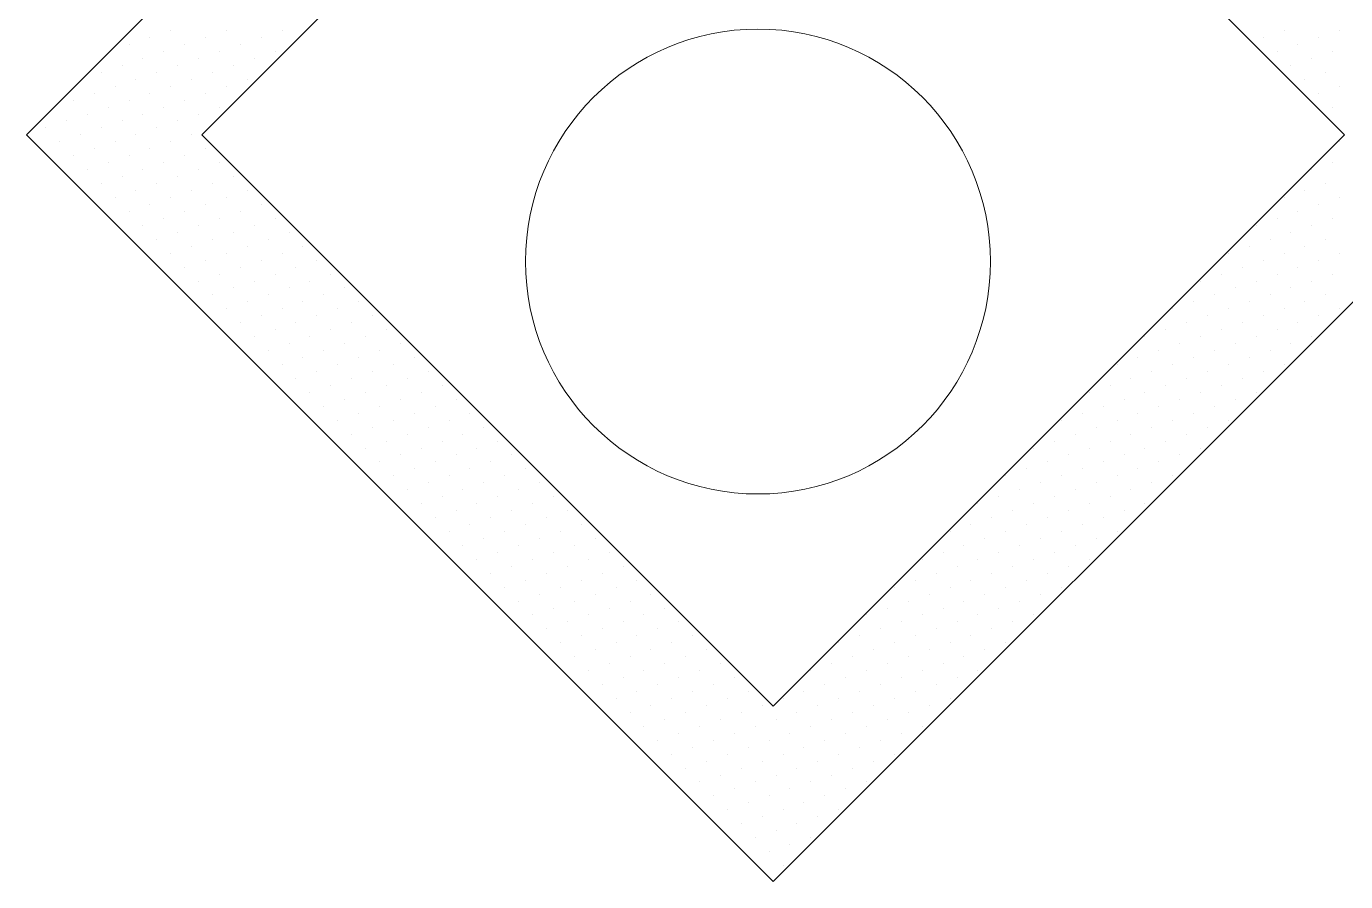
# Model space of a CAD drawing. Header units: centimetres. Extents: x -15692 to -14942, y 4339 to 5301.
# Drawn here: x -15515.57 to -15496.42, y 4642.59 to 4655 of the extents above; entities that cross this region are included whole.
import ezdxf

# ---------------------------------------------------------------- set-up
doc = ezdxf.new("R2010")
doc.units = ezdxf.units.CM
doc.layers.add('Objetos', color=34, linetype='Continuous', lineweight=13)

# ---------------------------------------------------------------- blocks, each defined once
blk = doc.blocks.new('mesa_centro_sala')
at = {"layer": 'Objetos'}
for p, q in [((-0.05367, -0.18399), (-0.16209, -0.07557)), ((-0.16209, -0.10102), (-0.24506, -0.18399)), ((-0.07912, -0.18399), (-0.16209, -0.10102)), ((-0.17724, -0.10174), (-0.17724, -0.10174)), ((-0.17421, -0.10275), (-0.17421, -0.10275)), ((-0.16916, -0.10174), (-0.16916, -0.10174)), ((-0.16613, -0.10275), (-0.16613, -0.10275)), ((-0.16108, -0.10174), (-0.16108, -0.10174)), ((-0.15804, -0.10275), (-0.15804, -0.10275)), ((-0.15299, -0.10174), (-0.15299, -0.10174)), ((-0.14996, -0.10275), (-0.14996, -0.10275)), ((-0.14491, -0.10174), (-0.14491, -0.10174)), ((-0.14188, -0.10275), (-0.14188, -0.10275)), ((-0.13683, -0.10174), (-0.13683, -0.10174)), ((-0.17623, -0.10477), (-0.17623, -0.10477)), ((-0.17118, -0.10376), (-0.17118, -0.10376)), ((-0.16815, -0.10477), (-0.16815, -0.10477)), ((-0.15501, -0.10376), (-0.15501, -0.10376)), ((-0.15198, -0.10477), (-0.15198, -0.10477)), ((-0.14693, -0.10376), (-0.14693, -0.10376)), ((-0.1439, -0.10477), (-0.1439, -0.10477)), ((-0.13885, -0.10376), (-0.13885, -0.10376)), ((-0.13582, -0.10477), (-0.13582, -0.10477)), ((-0.1732, -0.10578), (-0.1732, -0.10578)), ((-0.17017, -0.10679), (-0.17017, -0.10679)), ((-0.15703, -0.10578), (-0.15703, -0.10578)), ((-0.154, -0.10679), (-0.154, -0.10679)), ((-0.14895, -0.10578), (-0.14895, -0.10578)), ((-0.14592, -0.10679), (-0.14592, -0.10679)), ((-0.14087, -0.10578), (-0.14087, -0.10578)), ((-0.13784, -0.10679), (-0.13784, -0.10679)), ((-0.13279, -0.10578), (-0.13279, -0.10578)), ((-0.17522, -0.1078), (-0.17522, -0.1078)), ((-0.17219, -0.10881), (-0.17219, -0.10881)), ((-0.15097, -0.1078), (-0.15097, -0.1078)), ((-0.14794, -0.10881), (-0.14794, -0.10881)), ((-0.14289, -0.1078), (-0.14289, -0.1078)), ((-0.13986, -0.10881), (-0.13986, -0.10881)), ((-0.13481, -0.1078), (-0.13481, -0.1078)), ((-0.13178, -0.10881), (-0.13178, -0.10881)), ((-0.17724, -0.10982), (-0.17724, -0.10982)), ((-0.17421, -0.11083), (-0.17421, -0.11083)), ((-0.15299, -0.10982), (-0.15299, -0.10982)), ((-0.14996, -0.11083), (-0.14996, -0.11083)), ((-0.14491, -0.10982), (-0.14491, -0.10982)), ((-0.14188, -0.11083), (-0.14188, -0.11083)), ((-0.13683, -0.10982), (-0.13683, -0.10982)), ((-0.1338, -0.11083), (-0.1338, -0.11083)), ((-0.12875, -0.10982), (-0.12875, -0.10982)), ((-0.17623, -0.11285), (-0.17623, -0.11285)), ((-0.14693, -0.11184), (-0.14693, -0.11184)), ((-0.1439, -0.11285), (-0.1439, -0.11285)), ((-0.13885, -0.11184), (-0.13885, -0.11184)), ((-0.13582, -0.11285), (-0.13582, -0.11285)), ((-0.13077, -0.11184), (-0.13077, -0.11184)), ((-0.12774, -0.11285), (-0.12774, -0.11285)), ((-0.14895, -0.11386), (-0.14895, -0.11386)), ((-0.14592, -0.11487), (-0.14592, -0.11487)), ((-0.14087, -0.11386), (-0.14087, -0.11386)), ((-0.13784, -0.11487), (-0.13784, -0.11487)), ((-0.13279, -0.11386), (-0.13279, -0.11386)), ((-0.12976, -0.11487), (-0.12976, -0.11487)), ((-0.12471, -0.11386), (-0.12471, -0.11386)), ((-0.14289, -0.11588), (-0.14289, -0.11588)), ((-0.13481, -0.11588), (-0.13481, -0.11588)), ((-0.12673, -0.11588), (-0.12673, -0.11588)), ((-0.14491, -0.1179), (-0.14491, -0.1179)), ((-0.13986, -0.11689), (-0.13986, -0.11689)), ((-0.13683, -0.1179), (-0.13683, -0.1179)), ((-0.13178, -0.11689), (-0.13178, -0.11689)), ((-0.12875, -0.1179), (-0.12875, -0.1179)), ((-0.1237, -0.11689), (-0.1237, -0.11689)), ((-0.12066, -0.1179), (-0.12066, -0.1179)), ((-0.14188, -0.11891), (-0.14188, -0.11891)), ((-0.13885, -0.11992), (-0.13885, -0.11992)), ((-0.1338, -0.11891), (-0.1338, -0.11891)), ((-0.13077, -0.11992), (-0.13077, -0.11992)), ((-0.12572, -0.11891), (-0.12572, -0.11891)), ((-0.12269, -0.11992), (-0.12269, -0.11992)), ((-0.14087, -0.12194), (-0.14087, -0.12194)), ((-0.13582, -0.12093), (-0.13582, -0.12093)), ((-0.13279, -0.12194), (-0.13279, -0.12194)), ((-0.12774, -0.12093), (-0.12774, -0.12093)), ((-0.12471, -0.12194), (-0.12471, -0.12194)), ((-0.11965, -0.12093), (-0.11965, -0.12093)), ((-0.11662, -0.12194), (-0.11662, -0.12194)), ((-0.13784, -0.12295), (-0.13784, -0.12295)), ((-0.13481, -0.12396), (-0.13481, -0.12396)), ((-0.12976, -0.12295), (-0.12976, -0.12295)), ((-0.12673, -0.12396), (-0.12673, -0.12396)), ((-0.12167, -0.12295), (-0.12167, -0.12295)), ((-0.11864, -0.12396), (-0.11864, -0.12396)), ((-0.13683, -0.12598), (-0.13683, -0.12598)), ((-0.13178, -0.12497), (-0.13178, -0.12497)), ((-0.12875, -0.12598), (-0.12875, -0.12598)), ((-0.1237, -0.12497), (-0.1237, -0.12497)), ((-0.12066, -0.12598), (-0.12066, -0.12598)), ((-0.11561, -0.12497), (-0.11561, -0.12497)), ((-0.11258, -0.12598), (-0.11258, -0.12598)), ((-0.1338, -0.12699), (-0.1338, -0.12699)), ((-0.13077, -0.128), (-0.13077, -0.128)), ((-0.12572, -0.12699), (-0.12572, -0.12699)), ((-0.12269, -0.128), (-0.12269, -0.128)), ((-0.11763, -0.12699), (-0.11763, -0.12699)), ((-0.1146, -0.128), (-0.1146, -0.128)), ((-0.13279, -0.13002), (-0.13279, -0.13002)), ((-0.12774, -0.12901), (-0.12774, -0.12901)), ((-0.12471, -0.13002), (-0.12471, -0.13002)), ((-0.11965, -0.12901), (-0.11965, -0.12901)), ((-0.11662, -0.13002), (-0.11662, -0.13002)), ((-0.11157, -0.12901), (-0.11157, -0.12901)), ((-0.10854, -0.13002), (-0.10854, -0.13002)), ((-0.12976, -0.13103), (-0.12976, -0.13103)), ((-0.12673, -0.13204), (-0.12673, -0.13204)), ((-0.12167, -0.13103), (-0.12167, -0.13103)), ((-0.11864, -0.13204), (-0.11864, -0.13204)), ((-0.11359, -0.13103), (-0.11359, -0.13103)), ((-0.11056, -0.13204), (-0.11056, -0.13204)), ((-0.12875, -0.13406), (-0.12875, -0.13406)), ((-0.1237, -0.13305), (-0.1237, -0.13305)), ((-0.12066, -0.13406), (-0.12066, -0.13406)), ((-0.11561, -0.13305), (-0.11561, -0.13305)), ((-0.11258, -0.13406), (-0.11258, -0.13406)), ((-0.10753, -0.13305), (-0.10753, -0.13305)), ((-0.1045, -0.13406), (-0.1045, -0.13406)), ((-0.12572, -0.13507), (-0.12572, -0.13507)), ((-0.11763, -0.13507), (-0.11763, -0.13507)), ((-0.10955, -0.13507), (-0.10955, -0.13507)), ((-0.12269, -0.13608), (-0.12269, -0.13608)), ((-0.11965, -0.1371), (-0.11965, -0.1371)), ((-0.1146, -0.13608), (-0.1146, -0.13608)), ((-0.11157, -0.1371), (-0.11157, -0.1371)), ((-0.10652, -0.13608), (-0.10652, -0.13608)), ((-0.10349, -0.1371), (-0.10349, -0.1371)), ((-0.12471, -0.13811), (-0.12471, -0.13811)), ((-0.12167, -0.13912), (-0.12167, -0.13912)), ((-0.11662, -0.13811), (-0.11662, -0.13811)), ((-0.11359, -0.13912), (-0.11359, -0.13912)), ((-0.10854, -0.13811), (-0.10854, -0.13811)), ((-0.10551, -0.13912), (-0.10551, -0.13912)), ((-0.10046, -0.13811), (-0.10046, -0.13811)), ((-0.11864, -0.14013), (-0.11864, -0.14013)), ((-0.11561, -0.14114), (-0.11561, -0.14114)), ((-0.11056, -0.14013), (-0.11056, -0.14013)), ((-0.10753, -0.14114), (-0.10753, -0.14114)), ((-0.10248, -0.14013), (-0.10248, -0.14013)), ((-0.09945, -0.14114), (-0.09945, -0.14114)), ((-0.12066, -0.14215), (-0.12066, -0.14215)), ((-0.11763, -0.14316), (-0.11763, -0.14316)), ((-0.11258, -0.14215), (-0.11258, -0.14215)), ((-0.10955, -0.14316), (-0.10955, -0.14316)), ((-0.1045, -0.14215), (-0.1045, -0.14215)), ((-0.10147, -0.14316), (-0.10147, -0.14316)), ((-0.09642, -0.14215), (-0.09642, -0.14215)), ((-0.1146, -0.14417), (-0.1146, -0.14417)), ((-0.11157, -0.14518), (-0.11157, -0.14518)), ((-0.10652, -0.14417), (-0.10652, -0.14417)), ((-0.10349, -0.14518), (-0.10349, -0.14518)), ((-0.09844, -0.14417), (-0.09844, -0.14417)), ((-0.09541, -0.14518), (-0.09541, -0.14518)), ((-0.11662, -0.14619), (-0.11662, -0.14619)), ((-0.11359, -0.1472), (-0.11359, -0.1472)), ((-0.10854, -0.14619), (-0.10854, -0.14619)), ((-0.10551, -0.1472), (-0.10551, -0.1472)), ((-0.10046, -0.14619), (-0.10046, -0.14619)), ((-0.09743, -0.1472), (-0.09743, -0.1472)), ((-0.09238, -0.14619), (-0.09238, -0.14619)), ((-0.11056, -0.14821), (-0.11056, -0.14821)), ((-0.10753, -0.14922), (-0.10753, -0.14922)), ((-0.10248, -0.14821), (-0.10248, -0.14821)), ((-0.09945, -0.14922), (-0.09945, -0.14922)), ((-0.0944, -0.14821), (-0.0944, -0.14821)), ((-0.09137, -0.14922), (-0.09137, -0.14922)), ((-0.11258, -0.15023), (-0.11258, -0.15023)), ((-0.10955, -0.15124), (-0.10955, -0.15124)), ((-0.1045, -0.15023), (-0.1045, -0.15023)), ((-0.10147, -0.15124), (-0.10147, -0.15124)), ((-0.09642, -0.15023), (-0.09642, -0.15023)), ((-0.09339, -0.15124), (-0.09339, -0.15124)), ((-0.08834, -0.15023), (-0.08834, -0.15023)), ((-0.10652, -0.15225), (-0.10652, -0.15225)), ((-0.09844, -0.15225), (-0.09844, -0.15225)), ((-0.09036, -0.15225), (-0.09036, -0.15225)), ((-0.10854, -0.15427), (-0.10854, -0.15427)), ((-0.10349, -0.15326), (-0.10349, -0.15326)), ((-0.10046, -0.15427), (-0.10046, -0.15427)), ((-0.09541, -0.15326), (-0.09541, -0.15326)), ((-0.09238, -0.15427), (-0.09238, -0.15427)), ((-0.08733, -0.15326), (-0.08733, -0.15326)), ((-0.08429, -0.15427), (-0.08429, -0.15427)), ((-0.10551, -0.15528), (-0.10551, -0.15528)), ((-0.10248, -0.15629), (-0.10248, -0.15629)), ((-0.09743, -0.15528), (-0.09743, -0.15528)), ((-0.0944, -0.15629), (-0.0944, -0.15629)), ((-0.08935, -0.15528), (-0.08935, -0.15528)), ((-0.08632, -0.15629), (-0.08632, -0.15629)), ((-0.1045, -0.15831), (-0.1045, -0.15831)), ((-0.09945, -0.1573), (-0.09945, -0.1573)), ((-0.09642, -0.15831), (-0.09642, -0.15831)), ((-0.09137, -0.1573), (-0.09137, -0.1573)), ((-0.08834, -0.15831), (-0.08834, -0.15831)), ((-0.08328, -0.1573), (-0.08328, -0.1573)), ((-0.08025, -0.15831), (-0.08025, -0.15831)), ((-0.10147, -0.15932), (-0.10147, -0.15932)), ((-0.09844, -0.16033), (-0.09844, -0.16033)), ((-0.09339, -0.15932), (-0.09339, -0.15932)), ((-0.09036, -0.16033), (-0.09036, -0.16033)), ((-0.0853, -0.15932), (-0.0853, -0.15932)), ((-0.08227, -0.16033), (-0.08227, -0.16033)), ((-0.10046, -0.16235), (-0.10046, -0.16235)), ((-0.09541, -0.16134), (-0.09541, -0.16134)), ((-0.09238, -0.16235), (-0.09238, -0.16235)), ((-0.08733, -0.16134), (-0.08733, -0.16134)), ((-0.08429, -0.16235), (-0.08429, -0.16235)), ((-0.07924, -0.16134), (-0.07924, -0.16134)), ((-0.07621, -0.16235), (-0.07621, -0.16235)), ((-0.09743, -0.16336), (-0.09743, -0.16336)), ((-0.0944, -0.16437), (-0.0944, -0.16437)), ((-0.08935, -0.16336), (-0.08935, -0.16336)), ((-0.08632, -0.16437), (-0.08632, -0.16437)), ((-0.08126, -0.16336), (-0.08126, -0.16336)), ((-0.07823, -0.16437), (-0.07823, -0.16437)), ((-0.09642, -0.16639), (-0.09642, -0.16639)), ((-0.09137, -0.16538), (-0.09137, -0.16538)), ((-0.08834, -0.16639), (-0.08834, -0.16639)), ((-0.08328, -0.16538), (-0.08328, -0.16538)), ((-0.08025, -0.16639), (-0.08025, -0.16639)), ((-0.0752, -0.16538), (-0.0752, -0.16538)), ((-0.07217, -0.16639), (-0.07217, -0.16639)), ((-0.09339, -0.1674), (-0.09339, -0.1674)), ((-0.09036, -0.16841), (-0.09036, -0.16841)), ((-0.0853, -0.1674), (-0.0853, -0.1674)), ((-0.08227, -0.16841), (-0.08227, -0.16841)), ((-0.07722, -0.1674), (-0.07722, -0.1674)), ((-0.07419, -0.16841), (-0.07419, -0.16841)), ((-0.09238, -0.17043), (-0.09238, -0.17043)), ((-0.08733, -0.16942), (-0.08733, -0.16942)), ((-0.08429, -0.17043), (-0.08429, -0.17043)), ((-0.07924, -0.16942), (-0.07924, -0.16942)), ((-0.07621, -0.17043), (-0.07621, -0.17043)), ((-0.07116, -0.16942), (-0.07116, -0.16942)), ((-0.06813, -0.17043), (-0.06813, -0.17043)), ((-0.08935, -0.17144), (-0.08935, -0.17144)), ((-0.08126, -0.17144), (-0.08126, -0.17144)), ((-0.07318, -0.17144), (-0.07318, -0.17144)), ((-0.08632, -0.17245), (-0.08632, -0.17245)), ((-0.08328, -0.17347), (-0.08328, -0.17347)), ((-0.07823, -0.17245), (-0.07823, -0.17245)), ((-0.0752, -0.17347), (-0.0752, -0.17347)), ((-0.07015, -0.17245), (-0.07015, -0.17245)), ((-0.06712, -0.17347), (-0.06712, -0.17347)), ((-0.08834, -0.17448), (-0.08834, -0.17448)), ((-0.0853, -0.17549), (-0.0853, -0.17549)), ((-0.08025, -0.17448), (-0.08025, -0.17448)), ((-0.07722, -0.17549), (-0.07722, -0.17549)), ((-0.07217, -0.17448), (-0.07217, -0.17448)), ((-0.06914, -0.17549), (-0.06914, -0.17549)), ((-0.06409, -0.17448), (-0.06409, -0.17448)), ((-0.08227, -0.1765), (-0.08227, -0.1765)), ((-0.07924, -0.17751), (-0.07924, -0.17751)), ((-0.07419, -0.1765), (-0.07419, -0.1765)), ((-0.07116, -0.17751), (-0.07116, -0.17751)), ((-0.06611, -0.1765), (-0.06611, -0.1765)), ((-0.06308, -0.17751), (-0.06308, -0.17751)), ((-0.08429, -0.17852), (-0.08429, -0.17852)), ((-0.08126, -0.17953), (-0.08126, -0.17953)), ((-0.07621, -0.17852), (-0.07621, -0.17852)), ((-0.07318, -0.17953), (-0.07318, -0.17953)), ((-0.06813, -0.17852), (-0.06813, -0.17852)), ((-0.0651, -0.17953), (-0.0651, -0.17953)), ((-0.06005, -0.17852), (-0.06005, -0.17852)), ((-0.07823, -0.18054), (-0.07823, -0.18054)), ((-0.0752, -0.18155), (-0.0752, -0.18155)), ((-0.07015, -0.18054), (-0.07015, -0.18054)), ((-0.06712, -0.18155), (-0.06712, -0.18155)), ((-0.06207, -0.18054), (-0.06207, -0.18054)), ((-0.05904, -0.18155), (-0.05904, -0.18155)), ((-0.08025, -0.18256), (-0.08025, -0.18256)), ((-0.07722, -0.18357), (-0.07722, -0.18357)), ((-0.07217, -0.18256), (-0.07217, -0.18256)), ((-0.06914, -0.18357), (-0.06914, -0.18357)), ((-0.06409, -0.18256), (-0.06409, -0.18256)), ((-0.06106, -0.18357), (-0.06106, -0.18357)), ((-0.05601, -0.18256), (-0.05601, -0.18256)), ((-0.27052, -0.18399), (-0.16209, -0.29242)), ((-0.24506, -0.18399), (-0.16209, -0.26697)), ((-0.16209, -0.29242), (-0.05367, -0.18399)), ((-0.16209, -0.26697), (-0.07912, -0.18399)), ((-0.07924, -0.18559), (-0.07924, -0.18559)), ((-0.07419, -0.18458), (-0.07419, -0.18458)), ((-0.07116, -0.18559), (-0.07116, -0.18559)), ((-0.06611, -0.18458), (-0.06611, -0.18458)), ((-0.06308, -0.18559), (-0.06308, -0.18559)), ((-0.05803, -0.18458), (-0.05803, -0.18458)), ((-0.08126, -0.18761), (-0.08126, -0.18761)), ((-0.07621, -0.1866), (-0.07621, -0.1866)), ((-0.07318, -0.18761), (-0.07318, -0.18761)), ((-0.06813, -0.1866), (-0.06813, -0.1866)), ((-0.0651, -0.18761), (-0.0651, -0.18761)), ((-0.06005, -0.1866), (-0.06005, -0.1866)), ((-0.08328, -0.18963), (-0.08328, -0.18963)), ((-0.07823, -0.18862), (-0.07823, -0.18862)), ((-0.0752, -0.18963), (-0.0752, -0.18963)), ((-0.07015, -0.18862), (-0.07015, -0.18862)), ((-0.06712, -0.18963), (-0.06712, -0.18963)), ((-0.06207, -0.18862), (-0.06207, -0.18862)), ((-0.08025, -0.19064), (-0.08025, -0.19064)), ((-0.07217, -0.19064), (-0.07217, -0.19064)), ((-0.06409, -0.19064), (-0.06409, -0.19064)), ((-0.0853, -0.19165), (-0.0853, -0.19165)), ((-0.08227, -0.19266), (-0.08227, -0.19266)), ((-0.07722, -0.19165), (-0.07722, -0.19165)), ((-0.07419, -0.19266), (-0.07419, -0.19266)), ((-0.06914, -0.19165), (-0.06914, -0.19165)), ((-0.06611, -0.19266), (-0.06611, -0.19266)), ((-0.08733, -0.19367), (-0.08733, -0.19367)), ((-0.08429, -0.19468), (-0.08429, -0.19468)), ((-0.07924, -0.19367), (-0.07924, -0.19367)), ((-0.07621, -0.19468), (-0.07621, -0.19468)), ((-0.07116, -0.19367), (-0.07116, -0.19367)), ((-0.06813, -0.19468), (-0.06813, -0.19468)), ((-0.08935, -0.19569), (-0.08935, -0.19569)), ((-0.08632, -0.1967), (-0.08632, -0.1967)), ((-0.08126, -0.19569), (-0.08126, -0.19569)), ((-0.07823, -0.1967), (-0.07823, -0.1967)), ((-0.07318, -0.19569), (-0.07318, -0.19569)), ((-0.07015, -0.1967), (-0.07015, -0.1967)), ((-0.09137, -0.19771), (-0.09137, -0.19771)), ((-0.08834, -0.19872), (-0.08834, -0.19872)), ((-0.08328, -0.19771), (-0.08328, -0.19771)), ((-0.08025, -0.19872), (-0.08025, -0.19872)), ((-0.0752, -0.19771), (-0.0752, -0.19771)), ((-0.07217, -0.19872), (-0.07217, -0.19872)), ((-0.09339, -0.19973), (-0.09339, -0.19973)), ((-0.09036, -0.20074), (-0.09036, -0.20074)), ((-0.0853, -0.19973), (-0.0853, -0.19973)), ((-0.08227, -0.20074), (-0.08227, -0.20074)), ((-0.07722, -0.19973), (-0.07722, -0.19973)), ((-0.07419, -0.20074), (-0.07419, -0.20074)), ((-0.09541, -0.20175), (-0.09541, -0.20175)), ((-0.09238, -0.20276), (-0.09238, -0.20276)), ((-0.08733, -0.20175), (-0.08733, -0.20175)), ((-0.08429, -0.20276), (-0.08429, -0.20276)), ((-0.07924, -0.20175), (-0.07924, -0.20175)), ((-0.07621, -0.20276), (-0.07621, -0.20276)), ((-0.09743, -0.20377), (-0.09743, -0.20377)), ((-0.0944, -0.20478), (-0.0944, -0.20478)), ((-0.08935, -0.20377), (-0.08935, -0.20377)), ((-0.08632, -0.20478), (-0.08632, -0.20478)), ((-0.08126, -0.20377), (-0.08126, -0.20377)), ((-0.07823, -0.20478), (-0.07823, -0.20478)), ((-0.09945, -0.20579), (-0.09945, -0.20579)), ((-0.09642, -0.2068), (-0.09642, -0.2068)), ((-0.09137, -0.20579), (-0.09137, -0.20579)), ((-0.08834, -0.2068), (-0.08834, -0.2068)), ((-0.08328, -0.20579), (-0.08328, -0.20579)), ((-0.08025, -0.2068), (-0.08025, -0.2068)), ((-0.10147, -0.20781), (-0.10147, -0.20781)), ((-0.09339, -0.20781), (-0.09339, -0.20781)), ((-0.0853, -0.20781), (-0.0853, -0.20781)), ((-0.10349, -0.20984), (-0.10349, -0.20984)), ((-0.09844, -0.20883), (-0.09844, -0.20883)), ((-0.09541, -0.20984), (-0.09541, -0.20984)), ((-0.09036, -0.20883), (-0.09036, -0.20883)), ((-0.08733, -0.20984), (-0.08733, -0.20984)), ((-0.08227, -0.20883), (-0.08227, -0.20883)), ((-0.10551, -0.21186), (-0.10551, -0.21186)), ((-0.10046, -0.21085), (-0.10046, -0.21085)), ((-0.09743, -0.21186), (-0.09743, -0.21186)), ((-0.09238, -0.21085), (-0.09238, -0.21085)), ((-0.08935, -0.21186), (-0.08935, -0.21186)), ((-0.08429, -0.21085), (-0.08429, -0.21085)), ((-0.10753, -0.21388), (-0.10753, -0.21388)), ((-0.10248, -0.21287), (-0.10248, -0.21287)), ((-0.09945, -0.21388), (-0.09945, -0.21388)), ((-0.0944, -0.21287), (-0.0944, -0.21287)), ((-0.09137, -0.21388), (-0.09137, -0.21388)), ((-0.08632, -0.21287), (-0.08632, -0.21287)), ((-0.10955, -0.2159), (-0.10955, -0.2159)), ((-0.1045, -0.21489), (-0.1045, -0.21489)), ((-0.10147, -0.2159), (-0.10147, -0.2159)), ((-0.09642, -0.21489), (-0.09642, -0.21489)), ((-0.09339, -0.2159), (-0.09339, -0.2159)), ((-0.08834, -0.21489), (-0.08834, -0.21489)), ((-0.11157, -0.21792), (-0.11157, -0.21792)), ((-0.10652, -0.21691), (-0.10652, -0.21691)), ((-0.10349, -0.21792), (-0.10349, -0.21792)), ((-0.09844, -0.21691), (-0.09844, -0.21691)), ((-0.09541, -0.21792), (-0.09541, -0.21792)), ((-0.09036, -0.21691), (-0.09036, -0.21691)), ((-0.11359, -0.21994), (-0.11359, -0.21994)), ((-0.10854, -0.21893), (-0.10854, -0.21893)), ((-0.10551, -0.21994), (-0.10551, -0.21994)), ((-0.10046, -0.21893), (-0.10046, -0.21893)), ((-0.09743, -0.21994), (-0.09743, -0.21994)), ((-0.09238, -0.21893), (-0.09238, -0.21893)), ((-0.11561, -0.22196), (-0.11561, -0.22196)), ((-0.11056, -0.22095), (-0.11056, -0.22095)), ((-0.10753, -0.22196), (-0.10753, -0.22196)), ((-0.10248, -0.22095), (-0.10248, -0.22095)), ((-0.09945, -0.22196), (-0.09945, -0.22196)), ((-0.0944, -0.22095), (-0.0944, -0.22095)), ((-0.11763, -0.22398), (-0.11763, -0.22398)), ((-0.11258, -0.22297), (-0.11258, -0.22297)), ((-0.10955, -0.22398), (-0.10955, -0.22398)), ((-0.1045, -0.22297), (-0.1045, -0.22297)), ((-0.10147, -0.22398), (-0.10147, -0.22398)), ((-0.09642, -0.22297), (-0.09642, -0.22297)), ((-0.11965, -0.226), (-0.11965, -0.226)), ((-0.1146, -0.22499), (-0.1146, -0.22499)), ((-0.11157, -0.226), (-0.11157, -0.226)), ((-0.10652, -0.22499), (-0.10652, -0.22499)), ((-0.10349, -0.226), (-0.10349, -0.226)), ((-0.09844, -0.22499), (-0.09844, -0.22499)), ((-0.11662, -0.22701), (-0.11662, -0.22701)), ((-0.10854, -0.22701), (-0.10854, -0.22701)), ((-0.10046, -0.22701), (-0.10046, -0.22701)), ((-0.12167, -0.22802), (-0.12167, -0.22802)), ((-0.11864, -0.22903), (-0.11864, -0.22903)), ((-0.11359, -0.22802), (-0.11359, -0.22802)), ((-0.11056, -0.22903), (-0.11056, -0.22903)), ((-0.10551, -0.22802), (-0.10551, -0.22802)), ((-0.10248, -0.22903), (-0.10248, -0.22903)), ((-0.1237, -0.23004), (-0.1237, -0.23004)), ((-0.12066, -0.23105), (-0.12066, -0.23105)), ((-0.11561, -0.23004), (-0.11561, -0.23004)), ((-0.11258, -0.23105), (-0.11258, -0.23105)), ((-0.10753, -0.23004), (-0.10753, -0.23004)), ((-0.1045, -0.23105), (-0.1045, -0.23105)), ((-0.12572, -0.23206), (-0.12572, -0.23206)), ((-0.12269, -0.23307), (-0.12269, -0.23307)), ((-0.11763, -0.23206), (-0.11763, -0.23206)), ((-0.1146, -0.23307), (-0.1146, -0.23307)), ((-0.10955, -0.23206), (-0.10955, -0.23206)), ((-0.10652, -0.23307), (-0.10652, -0.23307)), ((-0.12774, -0.23408), (-0.12774, -0.23408)), ((-0.12471, -0.23509), (-0.12471, -0.23509)), ((-0.11965, -0.23408), (-0.11965, -0.23408)), ((-0.11662, -0.23509), (-0.11662, -0.23509)), ((-0.11157, -0.23408), (-0.11157, -0.23408)), ((-0.10854, -0.23509), (-0.10854, -0.23509)), ((-0.12976, -0.2361), (-0.12976, -0.2361)), ((-0.12673, -0.23711), (-0.12673, -0.23711)), ((-0.12167, -0.2361), (-0.12167, -0.2361)), ((-0.11864, -0.23711), (-0.11864, -0.23711)), ((-0.11359, -0.2361), (-0.11359, -0.2361)), ((-0.11056, -0.23711), (-0.11056, -0.23711)), ((-0.13178, -0.23812), (-0.13178, -0.23812)), ((-0.12875, -0.23913), (-0.12875, -0.23913)), ((-0.1237, -0.23812), (-0.1237, -0.23812)), ((-0.12066, -0.23913), (-0.12066, -0.23913)), ((-0.11561, -0.23812), (-0.11561, -0.23812)), ((-0.11258, -0.23913), (-0.11258, -0.23913)), ((-0.1338, -0.24014), (-0.1338, -0.24014)), ((-0.13077, -0.24115), (-0.13077, -0.24115)), ((-0.12572, -0.24014), (-0.12572, -0.24014)), ((-0.12269, -0.24115), (-0.12269, -0.24115)), ((-0.11763, -0.24014), (-0.11763, -0.24014)), ((-0.1146, -0.24115), (-0.1146, -0.24115)), ((-0.13582, -0.24216), (-0.13582, -0.24216)), ((-0.13279, -0.24317), (-0.13279, -0.24317)), ((-0.12774, -0.24216), (-0.12774, -0.24216)), ((-0.12471, -0.24317), (-0.12471, -0.24317)), ((-0.11965, -0.24216), (-0.11965, -0.24216)), ((-0.11662, -0.24317), (-0.11662, -0.24317)), ((-0.13784, -0.24418), (-0.13784, -0.24418)), ((-0.12976, -0.24418), (-0.12976, -0.24418)), ((-0.12167, -0.24418), (-0.12167, -0.24418)), ((-0.13986, -0.24621), (-0.13986, -0.24621)), ((-0.13481, -0.2452), (-0.13481, -0.2452)), ((-0.13178, -0.24621), (-0.13178, -0.24621)), ((-0.12673, -0.2452), (-0.12673, -0.2452)), ((-0.1237, -0.24621), (-0.1237, -0.24621)), ((-0.11864, -0.2452), (-0.11864, -0.2452)), ((-0.14188, -0.24823), (-0.14188, -0.24823)), ((-0.13683, -0.24722), (-0.13683, -0.24722)), ((-0.1338, -0.24823), (-0.1338, -0.24823)), ((-0.12875, -0.24722), (-0.12875, -0.24722)), ((-0.12572, -0.24823), (-0.12572, -0.24823)), ((-0.12066, -0.24722), (-0.12066, -0.24722)), ((-0.1439, -0.25025), (-0.1439, -0.25025)), ((-0.13885, -0.24924), (-0.13885, -0.24924)), ((-0.13582, -0.25025), (-0.13582, -0.25025)), ((-0.13077, -0.24924), (-0.13077, -0.24924)), ((-0.12774, -0.25025), (-0.12774, -0.25025)), ((-0.12269, -0.24924), (-0.12269, -0.24924)), ((-0.14592, -0.25227), (-0.14592, -0.25227)), ((-0.14087, -0.25126), (-0.14087, -0.25126)), ((-0.13784, -0.25227), (-0.13784, -0.25227)), ((-0.13279, -0.25126), (-0.13279, -0.25126)), ((-0.12976, -0.25227), (-0.12976, -0.25227)), ((-0.12471, -0.25126), (-0.12471, -0.25126)), ((-0.14794, -0.25429), (-0.14794, -0.25429)), ((-0.14289, -0.25328), (-0.14289, -0.25328)), ((-0.13986, -0.25429), (-0.13986, -0.25429)), ((-0.13481, -0.25328), (-0.13481, -0.25328)), ((-0.13178, -0.25429), (-0.13178, -0.25429)), ((-0.12673, -0.25328), (-0.12673, -0.25328)), ((-0.17724, -0.2553), (-0.17724, -0.2553)), ((-0.17421, -0.25631), (-0.17421, -0.25631)), ((-0.14996, -0.25631), (-0.14996, -0.25631)), ((-0.14491, -0.2553), (-0.14491, -0.2553)), ((-0.14188, -0.25631), (-0.14188, -0.25631)), ((-0.13683, -0.2553), (-0.13683, -0.2553)), ((-0.1338, -0.25631), (-0.1338, -0.25631)), ((-0.12875, -0.2553), (-0.12875, -0.2553)), ((-0.17623, -0.25833), (-0.17623, -0.25833)), ((-0.15198, -0.25833), (-0.15198, -0.25833)), ((-0.14693, -0.25732), (-0.14693, -0.25732)), ((-0.1439, -0.25833), (-0.1439, -0.25833)), ((-0.13885, -0.25732), (-0.13885, -0.25732)), ((-0.13582, -0.25833), (-0.13582, -0.25833)), ((-0.13077, -0.25732), (-0.13077, -0.25732)), ((-0.1732, -0.25934), (-0.1732, -0.25934)), ((-0.17017, -0.26035), (-0.17017, -0.26035)), ((-0.154, -0.26035), (-0.154, -0.26035)), ((-0.14895, -0.25934), (-0.14895, -0.25934)), ((-0.14592, -0.26035), (-0.14592, -0.26035)), ((-0.14087, -0.25934), (-0.14087, -0.25934)), ((-0.13784, -0.26035), (-0.13784, -0.26035)), ((-0.13279, -0.25934), (-0.13279, -0.25934)), ((-0.17522, -0.26136), (-0.17522, -0.26136)), ((-0.17219, -0.26237), (-0.17219, -0.26237)), ((-0.15602, -0.26237), (-0.15602, -0.26237)), ((-0.15097, -0.26136), (-0.15097, -0.26136)), ((-0.14794, -0.26237), (-0.14794, -0.26237)), ((-0.14289, -0.26136), (-0.14289, -0.26136)), ((-0.13986, -0.26237), (-0.13986, -0.26237)), ((-0.13481, -0.26136), (-0.13481, -0.26136)), ((-0.17724, -0.26338), (-0.17724, -0.26338)), ((-0.16916, -0.26338), (-0.16916, -0.26338)), ((-0.15299, -0.26338), (-0.15299, -0.26338)), ((-0.14491, -0.26338), (-0.14491, -0.26338)), ((-0.13683, -0.26338), (-0.13683, -0.26338)), ((-0.17421, -0.26439), (-0.17421, -0.26439)), ((-0.17118, -0.2654), (-0.17118, -0.2654)), ((-0.16613, -0.26439), (-0.16613, -0.26439)), ((-0.15804, -0.26439), (-0.15804, -0.26439)), ((-0.15501, -0.2654), (-0.15501, -0.2654)), ((-0.14996, -0.26439), (-0.14996, -0.26439)), ((-0.14693, -0.2654), (-0.14693, -0.2654)), ((-0.14188, -0.26439), (-0.14188, -0.26439)), ((-0.13885, -0.2654), (-0.13885, -0.2654)), ((-0.17623, -0.26641), (-0.17623, -0.26641)), ((-0.1732, -0.26742), (-0.1732, -0.26742)), ((-0.16815, -0.26641), (-0.16815, -0.26641)), ((-0.16512, -0.26742), (-0.16512, -0.26742)), ((-0.16007, -0.26641), (-0.16007, -0.26641)), ((-0.15703, -0.26742), (-0.15703, -0.26742)), ((-0.15198, -0.26641), (-0.15198, -0.26641)), ((-0.14895, -0.26742), (-0.14895, -0.26742)), ((-0.1439, -0.26641), (-0.1439, -0.26641)), ((-0.14087, -0.26742), (-0.14087, -0.26742)), ((-0.17522, -0.26944), (-0.17522, -0.26944)), ((-0.17017, -0.26843), (-0.17017, -0.26843)), ((-0.16714, -0.26944), (-0.16714, -0.26944)), ((-0.16209, -0.26843), (-0.16209, -0.26843)), ((-0.15906, -0.26944), (-0.15906, -0.26944)), ((-0.154, -0.26843), (-0.154, -0.26843)), ((-0.15097, -0.26944), (-0.15097, -0.26944)), ((-0.14592, -0.26843), (-0.14592, -0.26843)), ((-0.14289, -0.26944), (-0.14289, -0.26944)), ((-0.17724, -0.27146), (-0.17724, -0.27146)), ((-0.17219, -0.27045), (-0.17219, -0.27045)), ((-0.16916, -0.27146), (-0.16916, -0.27146)), ((-0.16411, -0.27045), (-0.16411, -0.27045)), ((-0.16108, -0.27146), (-0.16108, -0.27146)), ((-0.15602, -0.27045), (-0.15602, -0.27045)), ((-0.15299, -0.27146), (-0.15299, -0.27146)), ((-0.14794, -0.27045), (-0.14794, -0.27045)), ((-0.14491, -0.27146), (-0.14491, -0.27146)), ((-0.17421, -0.27247), (-0.17421, -0.27247)), ((-0.17118, -0.27348), (-0.17118, -0.27348)), ((-0.16613, -0.27247), (-0.16613, -0.27247)), ((-0.1631, -0.27348), (-0.1631, -0.27348)), ((-0.15804, -0.27247), (-0.15804, -0.27247)), ((-0.15501, -0.27348), (-0.15501, -0.27348)), ((-0.14996, -0.27247), (-0.14996, -0.27247)), ((-0.14693, -0.27348), (-0.14693, -0.27348)), ((-0.17623, -0.27449), (-0.17623, -0.27449)), ((-0.1732, -0.2755), (-0.1732, -0.2755)), ((-0.16815, -0.27449), (-0.16815, -0.27449)), ((-0.16512, -0.2755), (-0.16512, -0.2755)), ((-0.16007, -0.27449), (-0.16007, -0.27449)), ((-0.15703, -0.2755), (-0.15703, -0.2755)), ((-0.15198, -0.27449), (-0.15198, -0.27449)), ((-0.14895, -0.2755), (-0.14895, -0.2755)), ((-0.17522, -0.27752), (-0.17522, -0.27752)), ((-0.17017, -0.27651), (-0.17017, -0.27651)), ((-0.16714, -0.27752), (-0.16714, -0.27752)), ((-0.16209, -0.27651), (-0.16209, -0.27651)), ((-0.15906, -0.27752), (-0.15906, -0.27752)), ((-0.154, -0.27651), (-0.154, -0.27651)), ((-0.15097, -0.27752), (-0.15097, -0.27752)), ((-0.17219, -0.27853), (-0.17219, -0.27853)), ((-0.16916, -0.27954), (-0.16916, -0.27954)), ((-0.16411, -0.27853), (-0.16411, -0.27853)), ((-0.16108, -0.27954), (-0.16108, -0.27954)), ((-0.15602, -0.27853), (-0.15602, -0.27853)), ((-0.15299, -0.27954), (-0.15299, -0.27954)), ((-0.17118, -0.28157), (-0.17118, -0.28157)), ((-0.16613, -0.28055), (-0.16613, -0.28055)), ((-0.1631, -0.28157), (-0.1631, -0.28157)), ((-0.15804, -0.28055), (-0.15804, -0.28055)), ((-0.15501, -0.28157), (-0.15501, -0.28157)), ((-0.16815, -0.28258), (-0.16815, -0.28258)), ((-0.16007, -0.28258), (-0.16007, -0.28258)), ((-0.16512, -0.28359), (-0.16512, -0.28359)), ((-0.16209, -0.2846), (-0.16209, -0.2846)), ((-0.15703, -0.28359), (-0.15703, -0.28359)), ((-0.16714, -0.28561), (-0.16714, -0.28561)), ((-0.16411, -0.28662), (-0.16411, -0.28662)), ((-0.15906, -0.28561), (-0.15906, -0.28561)), ((-0.16108, -0.28763), (-0.16108, -0.28763)), ((-0.1631, -0.28965), (-0.1631, -0.28965))]:
    blk.add_line(p, q, dxfattribs=at)
blk.add_circle((-0.1437, -0.1862), 0.03375, dxfattribs=at)

msp = doc.modelspace()

# ---------------------------------------------------------------- block references
at = {"xscale": 100, "yscale": 100, "zscale": 100, "rotation": 270}
msp.add_blockref('mesa_centro_sala', (-15486.331, 4637.22), dxfattribs=at)

doc.saveas('drawing.dxf')
